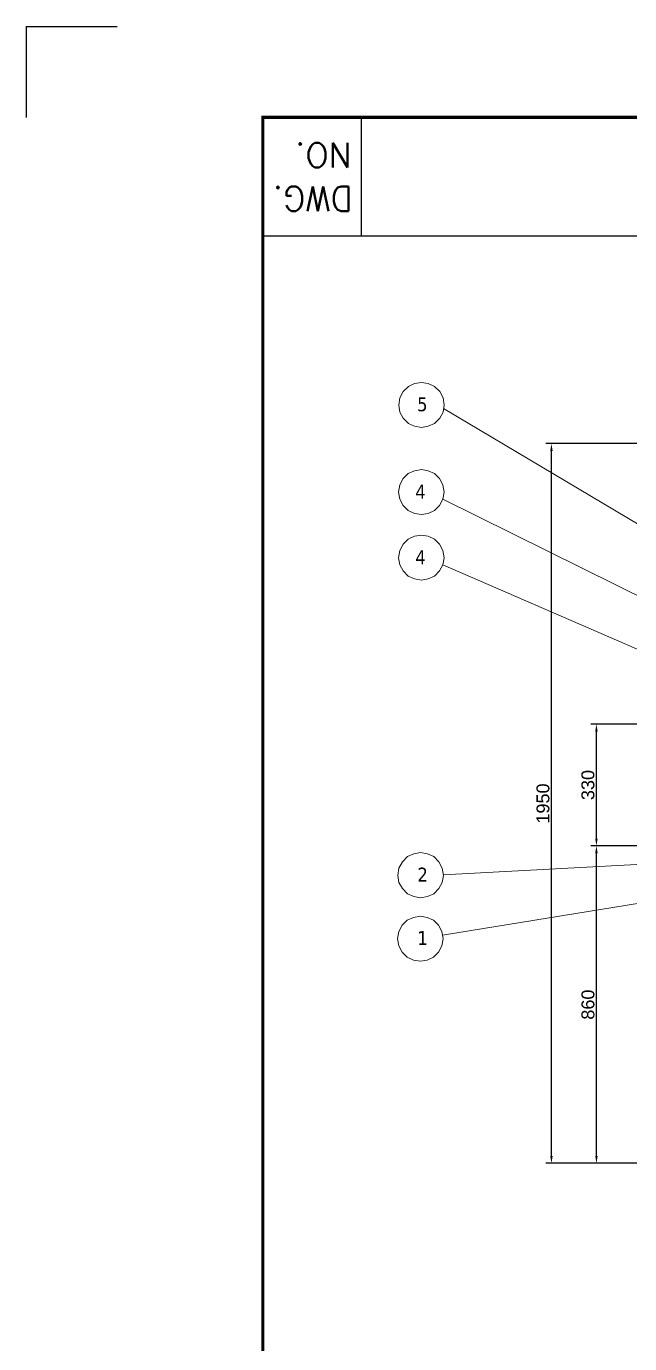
# Model space of a CAD drawing. Header units: millimetres. Extents: x 3151 to 13728, y 2378 to 9705.
# Drawn here: x 3151 to 4788, y 6136 to 9705 of the extents above; entities that cross this region are included whole.
import ezdxf

# ---------------------------------------------------------------- set-up
doc = ezdxf.new("R2010")
doc.units = ezdxf.units.MM
for name, color, linetype, lineweight in [('1', 4, 'Continuous', 53), ('标注、文本', 3, 'Continuous', 18), ('铁心', 3, 'Continuous', 0)]:
    doc.layers.add(name, color=color, linetype=linetype, lineweight=lineweight)
doc.layers.add('2', color=3, linetype='Continuous')
doc.layers.add('paper', color=254, linetype='Continuous', plot=False)
doc.styles.add('ROMANS', font='romans.shx', dxfattribs={"bigfont": 'whgtxt.shx'})
doc.styles.get("Standard").update_dxf_attribs({"font": 'arial.ttf'})
doc.styles.add('Tahoma$001', font='tahoma.ttf', dxfattribs={"height": 2.159784})
doc.dimstyles.new('1-15', dxfattribs={"dimscale": 10, "dimtxt": 3.5, "dimasz": 2, "dimexe": 1.5, "dimexo": 0.5, "dimgap": 0.5, "dimtad": 1, "dimtoh": 1, "dimdec": 1, "dimdsep": 46, "dimtxsty": 'Standard', "dimcen": 2.5, "dimclrd": 3, "dimclre": 3, "dimclrt": 3, "dimadec": 0, "dimazin": 2, "dimtfac": 1, "dimtdec": 1, "dimtmove": 0, "dimatfit": 2, "dimfxl": 1, "dimarcsym": 0})

# ---------------------------------------------------------------- blocks, each defined once
blk = doc.blocks.new('*D69')
at = {"layer": 'Defpoints', "color": 0, "transparency": 16777216}
for p in [(4575.3, 8574), (4946.9, 8574), (4946.9, 6624.1)]:
    blk.add_point(p, dxfattribs=at)
at = {"layer": '标注、文本', "color": 3, "lineweight": -2, "transparency": 16777216}
for p, q in [((4941.9, 8574), (4560.3, 8574)), ((4575.3, 6644.1), (4575.3, 8554)), ((4941.9, 6624.1), (4560.3, 6624.1))]:
    blk.add_line(p, q, dxfattribs=at)
at = {"layer": '标注、文本', "color": 3, "transparency": 16777216}
for points in [[(4572, 8554), (4578.7, 8554), (4575.3, 8574)], [(4572, 6644.1), (4578.7, 6644.1), (4575.3, 6624.1)]]:
    blk.add_solid(points, dxfattribs=at)
at = {"layer": '标注、文本', "color": 3, "transparency": 16777216, "insert": (4552.5, 7599), "char_height": 35, "attachment_point": 5, "rotation": 90}
blk.add_mtext('1950', dxfattribs=at)
blk = doc.blocks.new('*D71')
at = {"layer": 'Defpoints', "color": 0, "transparency": 16777216}
for p in [(4697.3, 7484.1), (5110.7, 7484.1), (4946.9, 6624.1)]:
    blk.add_point(p, dxfattribs=at)
at = {"layer": '标注、文本', "color": 3, "lineweight": -2, "transparency": 16777216}
for p, q in [((5105.7, 7484.1), (4682.3, 7484.1)), ((4697.3, 6644.1), (4697.3, 7464.1)), ((4941.9, 6624.1), (4682.3, 6624.1))]:
    blk.add_line(p, q, dxfattribs=at)
at = {"layer": '标注、文本', "color": 3, "transparency": 16777216}
for points in [[(4694, 7464.1), (4700.7, 7464.1), (4697.3, 7484.1)], [(4694, 6644.1), (4700.7, 6644.1), (4697.3, 6624.1)]]:
    blk.add_solid(points, dxfattribs=at)
at = {"layer": '标注、文本', "color": 3, "transparency": 16777216, "insert": (4674.5, 7054.1), "char_height": 35, "attachment_point": 5, "rotation": 90}
blk.add_mtext('860', dxfattribs=at)
blk = doc.blocks.new('*D55')
at = {"layer": 'Defpoints', "color": 0, "transparency": 16777216}
for p in [(4697.3, 7814.1), (5173, 7814.1), (5196.9, 7484.1)]:
    blk.add_point(p, dxfattribs=at)
at = {"layer": '标注、文本', "color": 3, "lineweight": -2, "transparency": 16777216}
for p, q in [((5168, 7814.1), (4682.3, 7814.1)), ((4697.3, 7504.1), (4697.3, 7794.1)), ((5191.9, 7484.1), (4682.3, 7484.1))]:
    blk.add_line(p, q, dxfattribs=at)
at = {"layer": '标注、文本', "color": 3, "transparency": 16777216}
for points in [[(4694, 7794.1), (4700.7, 7794.1), (4697.3, 7814.1)], [(4694, 7504.1), (4700.7, 7504.1), (4697.3, 7484.1)]]:
    blk.add_solid(points, dxfattribs=at)
at = {"layer": '标注、文本', "color": 3, "transparency": 16777216, "insert": (4674.4, 7649.1), "char_height": 35, "attachment_point": 5, "rotation": 90}
blk.add_mtext('330', dxfattribs=at)

msp = doc.modelspace()

# ---------------------------------------------------------------- linework, layer by layer
at = {"layer": '1', "const_width": 8.634}
msp.add_lwpolyline([(3792.755, 2649.776), (13265.075, 2649.776), (13265.075, 9458.006), (3792.755, 9458.006), (3792.755, 2649.776)], dxfattribs=at)
at = {"layer": '2'}
for p, q in [((4059.164, 9458.006), (4059.164, 9137.328)), ((3792.755, 9137.328), (5963.495, 9137.328))]:
    msp.add_line(p, q, dxfattribs=at)
at = {"layer": 'paper'}
for q in [(3151.4, 9458.006), (3398.075, 9704.681)]:
    msp.add_line((3151.4, 9704.681), q, dxfattribs=at)
at = {"layer": '铁心'}
for points in [[(4284.688, 8678.256), (4281.375, 8698.135), (4272.339, 8715.302), (4258.485, 8729.157), (4241.317, 8736.687), (4222.944, 8740), (4204.271, 8736.687), (4187.404, 8729.157), (4173.55, 8715.302), (4164.213, 8698.135), (4161.201, 8678.256), (4164.213, 8659.583), (4173.55, 8642.716), (4187.404, 8628.861), (4204.271, 8621.031), (4222.944, 8618.019), (4241.317, 8621.031), (4258.485, 8628.861), (4272.339, 8642.716), (4281.375, 8659.583)], [(4284.366, 8442.262), (4281.053, 8462.141), (4272.018, 8479.308), (4258.163, 8493.163), (4240.995, 8500.693), (4222.623, 8504.006), (4203.949, 8500.693), (4187.083, 8493.163), (4173.228, 8479.308), (4163.891, 8462.141), (4160.88, 8442.262), (4163.891, 8423.589), (4173.228, 8406.722), (4187.083, 8392.867), (4203.949, 8385.037), (4222.623, 8382.025), (4240.995, 8385.037), (4258.163, 8392.867), (4272.018, 8406.722), (4281.053, 8423.589)], [(4284.366, 8264.55), (4281.053, 8284.428), (4272.018, 8301.596), (4258.163, 8315.451), (4240.995, 8322.98), (4222.623, 8326.293), (4203.949, 8322.98), (4187.083, 8315.451), (4173.228, 8301.596), (4163.891, 8284.428), (4160.88, 8264.55), (4163.891, 8245.876), (4173.228, 8229.01), (4187.083, 8215.155), (4203.949, 8207.324), (4222.623, 8204.312), (4240.995, 8207.324), (4258.163, 8215.155), (4272.018, 8229.01), (4281.053, 8245.876)], [(4282.21, 7404.101), (4278.897, 7423.979), (4269.861, 7441.147), (4256.007, 7455.001), (4238.839, 7462.531), (4220.466, 7465.844), (4201.793, 7462.531), (4184.926, 7455.001), (4171.072, 7441.147), (4161.735, 7423.979), (4158.723, 7404.101), (4161.735, 7385.427), (4171.072, 7368.561), (4184.926, 7354.706), (4201.793, 7346.875), (4220.466, 7343.863), (4238.839, 7346.875), (4256.007, 7354.706), (4269.861, 7368.561), (4278.897, 7385.427)], [(4281.847, 7232.032), (4278.534, 7251.911), (4269.499, 7269.078), (4255.644, 7282.933), (4238.476, 7290.463), (4220.104, 7293.776), (4201.43, 7290.463), (4184.564, 7282.933), (4170.709, 7269.078), (4161.372, 7251.911), (4158.361, 7232.032), (4161.372, 7213.359), (4170.709, 7196.492), (4184.564, 7182.638), (4201.43, 7174.807), (4220.104, 7171.795), (4238.476, 7174.807), (4255.644, 7182.638), (4269.499, 7196.492), (4278.534, 7213.359)]]:
    msp.add_lwpolyline(points, close=True, dxfattribs=at)
for points in [[(5711.541, 7820.28), (4283.031, 8668.919), (4283.031, 8668.919)], [(5505.32, 7817.169), (4281.053, 8423.589), (4281.053, 8423.589)], [(5276.822, 7814.058), (4281.053, 8245.876), (4281.053, 8245.876)], [(5314.388, 7460.872), (4281.982, 7405.468), (4281.982, 7405.468)], [(5459.134, 7433.91), (4280.191, 7241.971), (4280.191, 7241.971)]]:
    msp.add_lwpolyline(points, dxfattribs=at)

# ---------------------------------------------------------------- texts
at = {"layer": '2', "style": 'ROMANS'}
for s, p in [('NO.', (4033.987, 9389.04)), ('DWG.', (4036.36, 9270.892))]:
    msp.add_text(s, height=66.6023, rotation=180, dxfattribs=at).set_placement(p)
at = {"layer": '铁心', "style": 'Tahoma$001'}
for s, p in [('5', (4211.106, 8661.834)), ('4', (4206.258, 8424.954)), ('4', (4206.258, 8247.242)), ('2', (4211.982, 7387.679)), ('1', (4211.62, 7215.61))]:
    msp.add_text(s, height=37.589, dxfattribs=at).set_placement(p)

# ---------------------------------------------------------------- dimensions: what is measured, and where the dimension line sits
at = {"layer": '标注、文本'}
for base, p1, p2, picture, middle in [((4575.336, 8574.026), (4946.888, 6624.057), (4946.888, 8574.026), '*D69', (4552.466, 7599.041)), ((4697.328, 7814.058), (5196.888, 7484.057), (5173.031, 7814.058), '*D55', (4674.446, 7649.058)), ((4697.328, 7484.057), (4946.888, 6624.057), (5110.695, 7484.057), '*D71', (4674.458, 7054.057))]:
    dim = msp.add_linear_dim(base=base, p1=p1, p2=p2, angle=90, dimstyle='1-15', dxfattribs=at)
    dim.commit()
    dim.dimension.update_dxf_attribs({"geometry": picture, "text_midpoint": middle})

doc.saveas('drawing.dxf')
